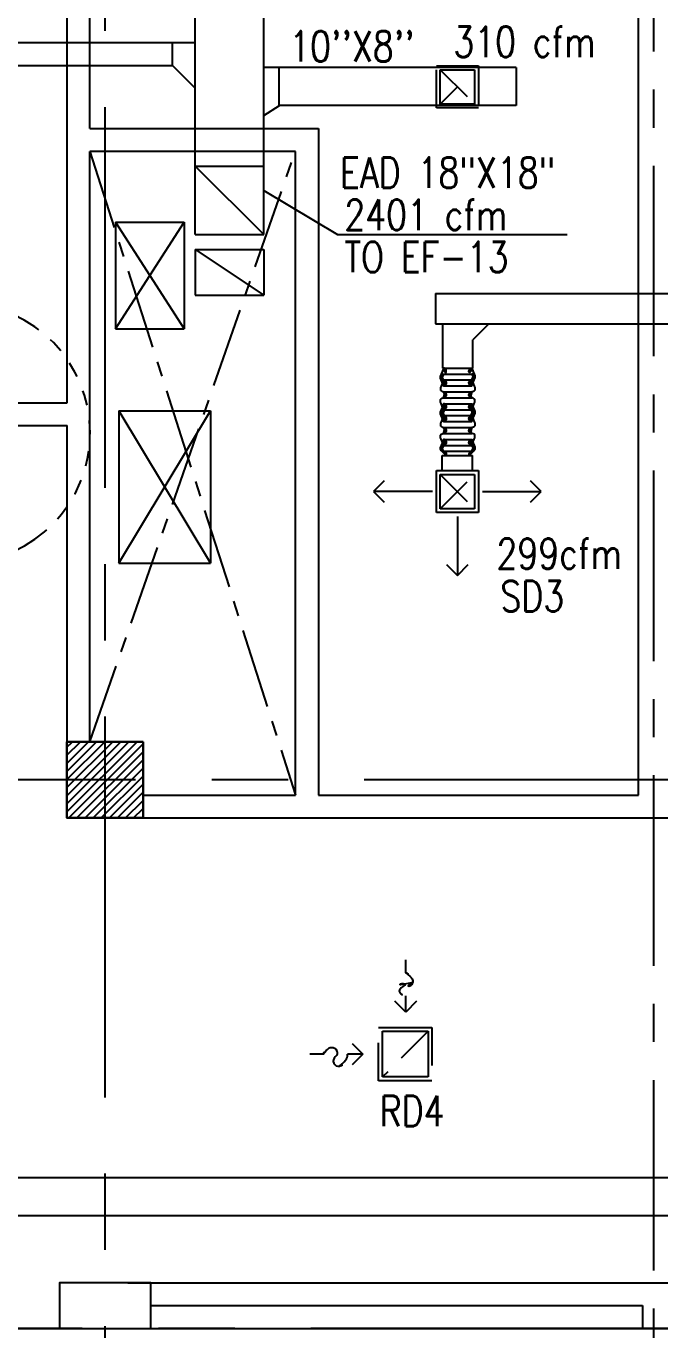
# Model space of a CAD drawing. Extents: x 417866231.7 to 417866328.5, y 43498046.7 to 43498124.2.
# Drawn here: x 417866282.36 to 417866286.52, y 43498081.2 to 43498089.76 of the extents above; entities that cross this region are included whole.
import ezdxf

# ---------------------------------------------------------------- set-up
doc = ezdxf.new("R2010")
doc.units = 0
doc.header["$MEASUREMENT"] = 0
for name, pattern in [('CENTER', [2, 1.25, -0.25, 0.25, -0.25]), ('CENTER2', [1.125, 0.75, -0.125, 0.125, -0.125]), ('CENTERX2', [4, 2.5, -0.5, 0.5, -0.5]), ('HIDDEN', [0.375, 0.25, -0.125])]:
    doc.linetypes.add(name, pattern=pattern)
doc.layers.get('0').update_dxf_attribs({"linetype": 'CONTINUOUS'})
for name, color, linetype in [('AXES', 11, 'CENTERX2'), ('AXES1', 11, 'CENTER'), ('COL', 7, 'CONTINUOUS'), ('DOOR', 9, 'CONTINUOUS'), ('DUCT', 6, 'CONTINUOUS'), ('EXDUCT', 10, 'CONTINUOUS'), ('HAT', 11, 'CONTINUOUS'), ('INSUL', 9, 'CONTINUOUS'), ('M-AC-FLEX', 7, 'CONTINUOUS'), ('M-EGU.', 2, 'CONTINUOUS'), ('M-TEXT', 2, 'CONTINUOUS'), ('ROOF', 11, 'CONTINUOUS'), ('TEXT-A', 2, 'CONTINUOUS'), ('WALL', 9, 'CONTINUOUS')]:
    doc.layers.add(name, color=color, linetype=linetype)
doc.styles.add('ROMANS', font='ROMANS.shx', dxfattribs={"width": 0.6})

# ---------------------------------------------------------------- blocks, each defined once
blk = doc.blocks.new('C5')
at = {"layer": 'HAT', "linetype": 'ByBlock'}
h = blk.add_hatch(dxfattribs=at)
h.set_pattern_fill('ANSI31', color=256, scale=300, style=0)
h.set_pattern_definition([(45, (-223356.182, -51411.005), (-26.516504, 26.516504), [])])
h.paths.add_polyline_path([(300, 300), (0, 300), (0, 0), (300, 0)])
h.paths.add_polyline_path([(600, 300), (300, 300), (300, 0), (600, 0)])
at = {"layer": 'COL'}
blk.add_lwpolyline([(600, 300), (0, 300), (0, 0), (600, 0)], close=True, dxfattribs=at)
blk = doc.blocks.new('A$C272A55A0')
at = {"layer": 'DOOR', "color": 0, "linetype": 'ByBlock'}
for p, q in [((0, 900.4), (0, 1050.4)), ((50, 1050.4), (0, 1050.4)), ((50, 950.4), (50, 1050.4)), ((1750, 950.4), (1750, 1050.4)), ((1750, 1050.4), (1800, 1050.4)), ((1800, 1050.4), (1800, 900.4)), ((25, 950.4), (50, 950.4)), ((25, 900.4), (25, 950.4)), ((1775, 950.4), (1750, 950.4)), ((1775, 900.4), (1775, 950.4)), ((0, 900.4), (25, 900.4)), ((75, 900.4), (25, 900.4)), ((25, 850.4), (25, 900.4)), ((58, 870.4), (42, 870.4)), ((42, 870.4), (42, 850.4)), ((58, 850.4), (58, 870.4)), ((75, 900.4), (75, 850.4)), ((1725, 900.4), (1775, 900.4)), ((1725, 900.4), (1725, 850.4)), ((1742, 870.4), (1758, 870.4)), ((1742, 850.4), (1742, 870.4)), ((1758, 870.4), (1758, 850.4)), ((1800, 900.4), (1775, 900.4)), ((1775, 850.4), (1775, 900.4)), ((42, 850.4), (25, 850.4)), ((75, 850.4), (58, 850.4)), ((1725, 850.4), (1742, 850.4)), ((1758, 850.4), (1775, 850.4)), ((1725, 172.7), (1717.8, 172.7)), ((1717.8, 172.7), (1717.8, 82.7)), ((1775, 172.7), (1782.2, 172.7)), ((1782.2, 172.7), (1782.2, 82.7)), ((1717.8, 160.1), (1708.8, 160.1)), ((1708.8, 95.3), (1708.8, 160.1)), ((1717.8, 95.3), (1708.8, 95.3)), ((1717.8, 95.3), (1717.8, 160.1)), ((1782.2, 160.1), (1791.2, 160.1)), ((1782.2, 95.3), (1782.2, 160.1)), ((1782.2, 95.3), (1791.2, 95.3)), ((1791.2, 95.3), (1791.2, 160.1)), ((25, 50.4), (42, 50.4)), ((25, 50.4), (25, 0.4)), ((25, 0.4), (75, 0.4)), ((75, 0.4), (25, 0.4)), ((42, 50.4), (42, 30.4)), ((42, 30.4), (58, 30.4)), ((58, 50.4), (75, 50.4)), ((58, 50.4), (58, 30.4)), ((75, 50.4), (75, 0.4)), ((1725, 82.7), (1717.8, 82.7)), ((1742, 50.4), (1725, 50.4)), ((1725, 50.4), (1725, 0.4)), ((1775, 0.4), (1725, 0.4)), ((1725, 0.4), (1775, 0.4)), ((1742, 50.4), (1742, 30.4)), ((1758, 30.4), (1742, 30.4)), ((1775, 50.4), (1758, 50.4)), ((1758, 50.4), (1758, 30.4)), ((1775, 82.7), (1782.2, 82.7)), ((1775, 50.4), (1775, 0.4))]:
    blk.add_line(p, q, dxfattribs=at)
at = {"layer": 'DOOR', "color": 9, "linetype": 'ByBlock'}
for p, q in [((50, 1050.4), (0, 1010.2)), ((50, 1050.4), (0, 936.6)), ((50, 1050.4), (36.6, 950.4)), ((1750, 1050.4), (1800, 1010.2)), ((1750, 1050.4), (1800, 936.6)), ((1750, 1050.4), (1763.4, 950.4))]:
    blk.add_line(p, q, dxfattribs=at)
at = {"layer": 'DOOR', "linetype": 'ByBlock'}
for p, q in [((25, 850.4), (25, 50.4)), ((42, 850.4), (42, 50.4)), ((58, 850.4), (58, 50.4)), ((75, 50.4), (75, 850.4)), ((1725, 50.4), (1725, 850.4)), ((1742, 850.4), (1742, 50.4)), ((1758, 850.4), (1758, 50.4)), ((1775, 850.4), (1775, 50.4))]:
    blk.add_line(p, q, dxfattribs=at)
at = {"layer": 'DOOR', "color": 0, "linetype": 'ByBlock'}
for centre in [(1676.5, 127.7), (1823.5, 127.7)]:
    blk.add_circle(centre, 32.4, dxfattribs=at)
at = {"layer": 'DOOR', "color": 9, "linetype": 'ByBlock'}
for centre, radius, start, end in [((50, 1050.4), 54.4, 203.20738, 270), ((50, 1050.4), 34.4, 180, 270), ((50, 1050.4), 14.4, 180, 270), ((1750, 1050.4), 14.4, 270, 0), ((1750, 1050.4), 34.4, 270, 0), ((1750, 1050.4), 54.4, 270, 336.79262), ((50, 1050.4), 74.4, 227.77643, 270), ((50, 1050.4), 94.4, 238.01819, 270), ((50, 1050.4), 114.4, 244.08384, 257.37743), ((1750, 1050.4), 74.4, 270, 312.22357), ((1750, 1050.4), 94.4, 270, 301.98181), ((1750, 1050.4), 114.4, 282.62257, 295.91616), ((50, 1050.4), 134.4, 248.15985, 259.28002), ((50, 1050.4), 154.4, 251.10529, 256.28577), ((1750, 1050.4), 134.4, 280.71998, 291.84015), ((1750, 1050.4), 154.4, 283.71423, 288.89471)]:
    blk.add_arc(centre, radius, start, end, dxfattribs=at)
at = {"layer": 'DOOR', "linetype": 'HIDDEN', "ltscale": 0.5}
for centre, start, end in [((50, 851.4), 268.31738, 3.29648), ((1750, 851.4), 176.70352, 271.68262)]:
    blk.add_arc(centre, 851.4, start, end, dxfattribs=at)
at = {"layer": 'WALL', "linetype": 'ByBlock'}
blk.add_line((1800, 900.4), (1800, 1050.4), dxfattribs=at)
blk = doc.blocks.new('*X74')
at = {"color": 0}
for p, q in [((238728.6, 149527), (239191.3, 149989.7)), ((238728.6, 149580.1), (239138.2, 149989.7)), ((238728.6, 149633.1), (239085.2, 149989.7)), ((238728.6, 149686.1), (239032.2, 149989.7)), ((238728.6, 149739.2), (238979.1, 149989.7)), ((238728.6, 149792.2), (238926.1, 149989.7)), ((238728.6, 149845.2), (238873.1, 149989.7)), ((238728.6, 149898.3), (238820, 149989.7)), ((238728.6, 149951.3), (238767, 149989.7)), ((238744.3, 149489.7), (239228.6, 149974)), ((238797.3, 149489.7), (239228.6, 149921)), ((238850.4, 149489.7), (239228.6, 149867.9)), ((238903.4, 149489.7), (239228.6, 149814.9)), ((238956.4, 149489.7), (239228.6, 149761.9)), ((239009.5, 149489.7), (239228.6, 149708.8)), ((239062.5, 149489.7), (239228.6, 149655.8)), ((239115.5, 149489.7), (239228.6, 149602.8)), ((239168.6, 149489.7), (239228.6, 149549.7)), ((239221.6, 149489.7), (239228.6, 149496.7))]:
    blk.add_line(p, q, dxfattribs=at)
blk = doc.blocks.new('COL50')
at = {"layer": 'COL'}
blk.add_lwpolyline([(-250, 250), (-250, -250), (250, -250), (250, 250)], close=True, dxfattribs=at)

msp = doc.modelspace()

# ---------------------------------------------------------------- linework, layer by layer
at = {"layer": 'AXES'}
for p, q in [((417866282.8786, 43498046.7245), (417866282.8786, 43498123.5372)), ((417866307.0786, 43498084.8088), (417866239.0386, 43498084.8088)), ((417866306.7286, 43498081.2088), (417866239.0386, 43498081.2088))]:
    msp.add_line(p, q, dxfattribs=at)
at = {"layer": 'AXES1'}
msp.add_line((417866286.4786, 43498053.5888), (417866286.4786, 43498112.4088), dxfattribs=at)
at = {"layer": 'DUCT'}
for p, q in [((417866282.9467, 43498088.4689), (417866283.3967, 43498088.4689)), ((417866282.9467, 43498088.4689), (417866282.9467, 43498087.7689)), ((417866283.3967, 43498088.4689), (417866283.3967, 43498087.7689)), ((417866282.9467, 43498087.7689), (417866283.3967, 43498087.7689)), ((417866285.0907, 43498087.7965), (417866285.0907, 43498087.5112)), ((417866285.3907, 43498087.7965), (417866285.2907, 43498087.6965)), ((417866285.2907, 43498087.5112), (417866285.2907, 43498087.6965)), ((417866285.0907, 43498087.5112), (417866285.2907, 43498087.5112)), ((417866282.9692, 43498087.2313), (417866282.9692, 43498086.2313)), ((417866282.9692, 43498087.2313), (417866283.5692, 43498087.2313)), ((417866283.5692, 43498087.2313), (417866283.5692, 43498086.2313)), ((417866282.9692, 43498086.2313), (417866283.5692, 43498086.2313))]:
    msp.add_line(p, q, dxfattribs=at)
at = {"layer": 'DUCT', "linetype": 'ByBlock'}
for p, q in [((417866285.0464, 43498088.0012), (417866285.0464, 43498087.8012)), ((417866285.0464, 43498088.0012), (417866289.0641, 43498088.0012)), ((417866285.0464, 43498087.8012), (417866289.1655, 43498087.8012)), ((417866275.8527, 43498082.1988), (417866288.6663, 43498082.1988)), ((417866275.8527, 43498081.9488), (417866288.6663, 43498081.9488))]:
    msp.add_line(p, q, dxfattribs=at)
at = {"layer": 'EXDUCT', "linetype": 'ByBlock'}
for p, q in [((417866283.47, 43498088.387), (417866283.47, 43498093.4902)), ((417866283.92, 43498088.387), (417866283.92, 43498093.4902)), ((417866283.47, 43498089.6453), (417866279.9874, 43498089.6453)), ((417866283.32, 43498089.4953), (417866283.32, 43498089.6453)), ((417866283.3234, 43498089.4953), (417866279.9874, 43498089.4953)), ((417866283.47, 43498089.3489), (417866283.3234, 43498089.4953)), ((417866285.5737, 43498089.4838), (417866283.92, 43498089.4838)), ((417866284.02, 43498089.2325), (417866284.02, 43498089.4838)), ((417866285.5737, 43498089.4838), (417866285.5737, 43498089.2338)), ((417866283.92, 43498089.17), (417866284.0221, 43498089.2338)), ((417866285.5737, 43498089.2338), (417866284.0221, 43498089.2338)), ((417866283.47, 43498088.837), (417866283.92, 43498088.387)), ((417866283.47, 43498088.837), (417866283.92, 43498088.837)), ((417866283.47, 43498088.387), (417866283.92, 43498088.387)), ((417866283.47, 43498088.2895), (417866283.47, 43498087.9895)), ((417866283.47, 43498088.2895), (417866283.92, 43498087.9895)), ((417866283.47, 43498088.2895), (417866283.92, 43498088.2895)), ((417866283.92, 43498088.2895), (417866283.92, 43498087.9895)), ((417866283.47, 43498087.9895), (417866283.92, 43498087.9895))]:
    msp.add_line(p, q, dxfattribs=at)
at = {"layer": 'INSUL', "linetype": 'CENTER2', "ltscale": 0.7}
for p, q in [((417866282.7788, 43498085.0588), (417866284.1277, 43498088.9338)), ((417866282.7788, 43498088.9338), (417866284.1277, 43498084.7088))]:
    msp.add_line(p, q, dxfattribs=at)
at = {"layer": 'M-AC-FLEX', "color": 11}
for p, q in [((417866285.097, 43498087.4722), (417866285.2845, 43498087.4722)), ((417866285.097, 43498087.4332), (417866285.2845, 43498087.4332)), ((417866285.097, 43498087.3942), (417866285.2845, 43498087.3942)), ((417866285.097, 43498087.3552), (417866285.2845, 43498087.3552)), ((417866285.097, 43498087.3552), (417866285.2845, 43498087.3552)), ((417866285.097, 43498087.3162), (417866285.2845, 43498087.3162)), ((417866285.097, 43498087.3162), (417866285.2845, 43498087.3162)), ((417866285.097, 43498087.2772), (417866285.2845, 43498087.2772)), ((417866285.097, 43498087.2383), (417866285.2845, 43498087.2383)), ((417866285.097, 43498087.2382), (417866285.2845, 43498087.2382)), ((417866285.097, 43498087.1993), (417866285.2845, 43498087.1993)), ((417866285.097, 43498087.1992), (417866285.2845, 43498087.1992)), ((417866285.097, 43498087.1603), (417866285.2845, 43498087.1603)), ((417866285.097, 43498087.1213), (417866285.2845, 43498087.1213)), ((417866285.097, 43498087.1213), (417866285.2845, 43498087.1213)), ((417866285.097, 43498087.0823), (417866285.2845, 43498087.0823)), ((417866285.097, 43498087.0823), (417866285.2845, 43498087.0823)), ((417866285.097, 43498087.0433), (417866285.2845, 43498087.0433)), ((417866285.097, 43498087.0043), (417866285.2845, 43498087.0043)), ((417866285.097, 43498086.9653), (417866285.2845, 43498086.9653))]:
    msp.add_line(p, q, dxfattribs=at)
at = {"layer": 'M-AC-FLEX'}
for points in [[(417866285.097, 43498087.5112, -1), (417866285.097, 43498087.4722, 1), (417866285.097, 43498087.4332)], [(417866285.2845, 43498087.5112, 1), (417866285.2845, 43498087.4722, -1), (417866285.2845, 43498087.4332)], [(417866285.097, 43498087.3942, 1), (417866285.097, 43498087.4332, -1), (417866285.097, 43498087.4722)], [(417866285.097, 43498087.4722, 1), (417866285.097, 43498087.4332)], [(417866285.097, 43498087.4332, -1), (417866285.097, 43498087.4722)], [(417866285.097, 43498087.4332, -1), (417866285.097, 43498087.3942, 1), (417866285.097, 43498087.3552, -1), (417866285.097, 43498087.3162, 0.008922), (417866285.0963, 43498087.3162, 0.008922)], [(417866285.2845, 43498087.3942, -1), (417866285.2845, 43498087.4332, 1), (417866285.2845, 43498087.4722)], [(417866285.2845, 43498087.4332, 1), (417866285.2845, 43498087.3942, -1), (417866285.2845, 43498087.3552, 1), (417866285.2845, 43498087.3162, -0.008922), (417866285.2852, 43498087.3162, -0.008922)], [(417866285.2845, 43498087.4722, -1.000001), (417866285.2845, 43498087.4332)], [(417866285.2845, 43498087.4332, 1.000001), (417866285.2845, 43498087.4722)], [(417866285.097, 43498087.2382, 1), (417866285.097, 43498087.2772, -1), (417866285.097, 43498087.3162, 1), (417866285.097, 43498087.3552, -0.008922), (417866285.0963, 43498087.3552, -0.008922)], [(417866285.2845, 43498087.2382, -1), (417866285.2845, 43498087.2772, 1), (417866285.2845, 43498087.3162, -1), (417866285.2845, 43498087.3552, 0.008922), (417866285.2852, 43498087.3552, 0.008922)], [(417866285.097, 43498087.2772, -1), (417866285.097, 43498087.2382, 1), (417866285.097, 43498087.1992)], [(417866285.1063, 43498087.2406, -0.125192), (417866285.097, 43498087.2383, 1), (417866285.097, 43498087.1993)], [(417866285.097, 43498087.1603, 1), (417866285.097, 43498087.1993, -1), (417866285.097, 43498087.2383)], [(417866285.097, 43498087.2383, 1), (417866285.097, 43498087.1993)], [(417866285.097, 43498087.1993, -1), (417866285.097, 43498087.2383)], [(417866285.097, 43498087.1992, -1), (417866285.097, 43498087.2382)], [(417866285.1063, 43498087.1968, 0.125192), (417866285.097, 43498087.1992, -1), (417866285.097, 43498087.2382)], [(417866285.097, 43498087.2382, 1), (417866285.097, 43498087.1992)], [(417866285.2845, 43498087.2772, 1), (417866285.2845, 43498087.2382, -1), (417866285.2845, 43498087.1992)], [(417866285.2845, 43498087.1603, -1), (417866285.2845, 43498087.1993, 1), (417866285.2845, 43498087.2383)], [(417866285.2752, 43498087.2406, 0.125191), (417866285.2845, 43498087.2383, -1), (417866285.2845, 43498087.1993)], [(417866285.2752, 43498087.1968, -0.125191), (417866285.2845, 43498087.1992, 1), (417866285.2845, 43498087.2382)], [(417866285.2845, 43498087.2383, -1.000001), (417866285.2845, 43498087.1993)], [(417866285.2845, 43498087.1993, 1.000001), (417866285.2845, 43498087.2383)], [(417866285.2845, 43498087.1992, 1.000001), (417866285.2845, 43498087.2382)], [(417866285.2845, 43498087.2382, -1.000001), (417866285.2845, 43498087.1992)], [(417866285.097, 43498087.1993, -1), (417866285.097, 43498087.1603, 1), (417866285.097, 43498087.1213, -1), (417866285.097, 43498087.0823, 0.008922), (417866285.0963, 43498087.0823, 0.008922)], [(417866285.2845, 43498087.1993, 1), (417866285.2845, 43498087.1603, -1), (417866285.2845, 43498087.1213, 1), (417866285.2845, 43498087.0823, -0.008922), (417866285.2852, 43498087.0823, -0.008922)], [(417866285.097, 43498087.0043, 1), (417866285.097, 43498087.0433, -1), (417866285.097, 43498087.0823, 1), (417866285.097, 43498087.1213, -0.008922), (417866285.0963, 43498087.1213, -0.008922)], [(417866285.2845, 43498087.0043, -1), (417866285.2845, 43498087.0433, 1), (417866285.2845, 43498087.0823, -1), (417866285.2845, 43498087.1213, 0.008922), (417866285.2852, 43498087.1213, 0.008922)], [(417866285.097, 43498087.0433, -1), (417866285.097, 43498087.0043, 1), (417866285.097, 43498086.9653)], [(417866285.097, 43498086.9653, -1), (417866285.097, 43498087.0043)], [(417866285.1151, 43498086.9385, 0.530538), (417866285.097, 43498086.9653, -1), (417866285.097, 43498087.0043)], [(417866285.097, 43498087.0043, 1), (417866285.097, 43498086.9653)], [(417866285.2845, 43498087.0433, 1), (417866285.2845, 43498087.0043, -1), (417866285.2845, 43498086.9653)], [(417866285.2664, 43498086.9385, -0.530538), (417866285.2845, 43498086.9653, 1), (417866285.2845, 43498087.0043)], [(417866285.2845, 43498086.9653, 1.000001), (417866285.2845, 43498087.0043)], [(417866285.2845, 43498087.0043, -1.000001), (417866285.2845, 43498086.9653)]]:
    msp.add_lwpolyline(points, format="xyb", dxfattribs=at)
at = {"layer": 'M-EGU.', "linetype": 'HIDDEN'}
for p, q in [((417866285.0516, 43498089.4944), (417866285.3266, 43498089.4944)), ((417866285.0516, 43498089.2194), (417866285.0516, 43498089.4944)), ((417866285.0766, 43498089.4694), (417866285.3016, 43498089.2444)), ((417866285.3266, 43498089.4944), (417866285.3266, 43498089.2194)), ((417866285.1891, 43498089.3569), (417866285.0766, 43498089.2444)), ((417866285.3266, 43498089.2194), (417866285.0516, 43498089.2194)), ((417866285.0766, 43498086.5885), (417866285.0766, 43498086.8135)), ((417866285.0766, 43498086.8135), (417866285.3016, 43498086.5885)), ((417866285.0766, 43498086.5885), (417866285.3016, 43498086.8135)), ((417866285.0766, 43498086.8135), (417866285.3016, 43498086.8135)), ((417866285.3016, 43498086.8135), (417866285.3016, 43498086.5885)), ((417866285.3016, 43498086.5885), (417866285.0766, 43498086.5885)), ((417866284.6721, 43498082.8338), (417866284.6721, 43498083.1838)), ((417866284.6721, 43498083.1838), (417866285.0221, 43498083.1838)), ((417866284.9971, 43498083.1588), (417866284.6971, 43498082.8588)), ((417866285.0221, 43498083.1838), (417866285.0221, 43498082.8338)), ((417866285.0221, 43498082.8338), (417866284.6721, 43498082.8338))]:
    msp.add_line(p, q, dxfattribs=at)
at = {"layer": 'M-EGU.'}
for p, q in [((417866285.0766, 43498089.4694), (417866285.3016, 43498089.4694)), ((417866285.0766, 43498089.2444), (417866285.0766, 43498089.4694)), ((417866285.3016, 43498089.4694), (417866285.3016, 43498089.2444)), ((417866285.3016, 43498089.2444), (417866285.0766, 43498089.2444)), ((417866282.9467, 43498087.7689), (417866283.3967, 43498088.4689)), ((417866282.9467, 43498088.4689), (417866283.3967, 43498087.7689)), ((417866282.9692, 43498086.2313), (417866283.5692, 43498087.2313)), ((417866282.9692, 43498087.2313), (417866283.5692, 43498086.2313)), ((417866285.0891, 43498086.9385), (417866285.2891, 43498086.9385)), ((417866285.0891, 43498086.8385), (417866285.0891, 43498086.9385)), ((417866285.2891, 43498086.8385), (417866285.2891, 43498086.9385)), ((417866285.0516, 43498086.8385), (417866285.3266, 43498086.8385)), ((417866285.0516, 43498086.5635), (417866285.0516, 43498086.8385)), ((417866285.3266, 43498086.8385), (417866285.3266, 43498086.5635)), ((417866284.7098, 43498086.7717), (417866284.6391, 43498086.701)), ((417866285.7391, 43498086.701), (417866285.6683, 43498086.7717)), ((417866284.6391, 43498086.701), (417866284.7098, 43498086.6303)), ((417866285.0252, 43498086.701), (417866284.6391, 43498086.701)), ((417866285.3529, 43498086.701), (417866285.7391, 43498086.701)), ((417866285.6683, 43498086.6303), (417866285.7391, 43498086.701)), ((417866285.3266, 43498086.5635), (417866285.0516, 43498086.5635)), ((417866285.1891, 43498086.5372), (417866285.1891, 43498086.151)), ((417866285.1183, 43498086.2217), (417866285.1891, 43498086.151)), ((417866285.1891, 43498086.151), (417866285.2598, 43498086.2217)), ((417866284.8503, 43498083.5418), (417866284.8503, 43498083.6278)), ((417866284.8503, 43498083.2847), (417866284.8503, 43498083.3915)), ((417866284.8503, 43498083.2847), (417866284.7796, 43498083.3554)), ((417866284.921, 43498083.3554), (417866284.8503, 43498083.2847)), ((417866284.6971, 43498082.8588), (417866284.6971, 43498083.1588)), ((417866284.6971, 43498083.1588), (417866284.9971, 43498083.1588)), ((417866284.9971, 43498083.1588), (417866284.9971, 43498082.8588)), ((417866284.499, 43498083.0792), (417866284.5697, 43498083.0085)), ((417866284.3094, 43498083.0085), (417866284.2208, 43498083.0085)), ((417866284.5697, 43498083.0085), (417866284.4686, 43498083.0085)), ((417866284.5697, 43498083.0085), (417866284.499, 43498082.9377)), ((417866284.9971, 43498082.8588), (417866284.6971, 43498082.8588))]:
    msp.add_line(p, q, dxfattribs=at)
for points in [[(417866284.8503, 43498083.5418, -0.187862), (417866284.8871, 43498083.5191, -0.202645), (417866284.897, 43498083.4799, -0.616915), (417866284.8469, 43498083.4638, 0.668708), (417866284.7997, 43498083.4446, 0.194285), (417866284.8139, 43498083.4087, 0.186051), (417866284.8503, 43498083.3915)], [(417866284.3094, 43498083.0085, -0.1324), (417866284.3317, 43498083.0406, -0.15664), (417866284.3625, 43498083.0533, -0.736612), (417866284.3877, 43498082.9904, 0.774232), (417866284.4156, 43498082.9296, 0.203349), (417866284.4577, 43498082.957, 0.193808), (417866284.4686, 43498083.0085)]]:
    msp.add_lwpolyline(points, format="xyb", dxfattribs=at)
at = {"layer": 'M-TEXT', "color": 4}
msp.add_lwpolyline([(417866283.92, 43498088.6769), (417866284.4037, 43498088.3886), (417866285.9093, 43498088.3886)], dxfattribs=at)
at = {"layer": 'ROOF'}
msp.add_line((417866264.7543, 43498081.2088), (417866297.4043, 43498081.2088), dxfattribs=at)
at = {"layer": 'WALL'}
for p, q in [((417866286.3777, 43498084.7088), (417866286.3777, 43498090.9088)), ((417866282.6287, 43498087.2838), (417866282.6287, 43498090.5588)), ((417866282.7778, 43498089.0838), (417866282.7778, 43498090.5588)), ((417866282.7778, 43498089.0838), (417866284.2777, 43498089.0838)), ((417866284.2777, 43498089.0838), (417866284.2777, 43498084.7088)), ((417866284.1277, 43498088.9338), (417866282.7787, 43498088.9338)), ((417866282.7787, 43498085.0588), (417866282.7787, 43498088.9338)), ((417866284.1277, 43498084.7088), (417866284.1277, 43498088.9338)), ((417866281.9787, 43498087.2838), (417866282.6287, 43498087.2838)), ((417866281.9787, 43498087.1338), (417866282.6287, 43498087.1338)), ((417866282.6287, 43498084.9088), (417866282.6287, 43498087.1338)), ((417866283.1286, 43498084.7088), (417866284.1277, 43498084.7088)), ((417866284.2777, 43498084.7088), (417866286.3777, 43498084.7088)), ((417866283.1286, 43498084.5588), (417866289.8286, 43498084.5588)), ((417866283.0286, 43498081.5088), (417866289.7786, 43498081.5088)), ((417866283.1786, 43498081.3588), (417866286.4036, 43498081.3588)), ((417866286.4036, 43498081.3588), (417866286.4036, 43498081.2088)), ((417866286.5536, 43498081.2088), (417866286.4036, 43498081.2088))]:
    msp.add_line(p, q, dxfattribs=at)
at = {"layer": 'WALL', "linetype": 'ByBlock', "ltscale": 0.3}
msp.add_lwpolyline([(417866283.1286, 43498085.0588), (417866282.6286, 43498085.0588), (417866282.6286, 43498084.5588), (417866283.1286, 43498084.5588)], close=True, dxfattribs=at)

# ---------------------------------------------------------------- block references
at = {"layer": 'COL', "xscale": -0.0009999871253967285, "yscale": 0.001000002026557922, "zscale": 0.001}
msp.add_blockref('COL50', (417866282.8786, 43498084.8088), dxfattribs=at)
at = {"layer": 'COL', "linetype": 'ByBlock', "xscale": 0.0009999871253967285, "yscale": 0.001000002026557922, "zscale": 0.001}
msp.add_blockref('C5', (417866282.5786, 43498081.2088), dxfattribs=at)
at = {"layer": 'DOOR', "color": 0, "linetype": 'ByBlock', "xscale": 0.0009999871253967285, "yscale": 0.001000002026557922, "zscale": 0.001}
msp.add_blockref('A$C272A55A0', (417866280.1787, 43498086.2334), dxfattribs=at)
at = {"layer": 'HAT', "xscale": 0.0009999871253967285, "yscale": 0.001000002026557922, "zscale": 0.001}
msp.add_blockref('*X74', (417866043.9, 43497935.0691), dxfattribs=at)

# ---------------------------------------------------------------- texts
at = {"layer": 'M-TEXT', "style": 'ROMANS', "width": 0.8}
for s, p in [('EAD 18"X18" ', (417866284.42, 43498088.6934)), ('2401 cfm', (417866284.4478, 43498088.417)), ('TO EF-13', (417866284.4478, 43498088.1405)), ('299cfm', (417866285.4455, 43498086.1932)), ('SD3', (417866285.4712, 43498085.9141)), ('RD4', (417866284.6801, 43498082.536))]:
    msp.add_text(s, height=0.2, dxfattribs=at).set_placement(p)
at = {"layer": 'TEXT-A', "linetype": 'ByBlock', "style": 'ROMANS', "width": 0.8}
for s, p in [("10''X8''", (417866284.0859, 43498089.5227)), ('310 cfm', (417866285.1627, 43498089.5529))]:
    msp.add_text(s, height=0.2, dxfattribs=at).set_placement(p)

doc.saveas('drawing.dxf')
